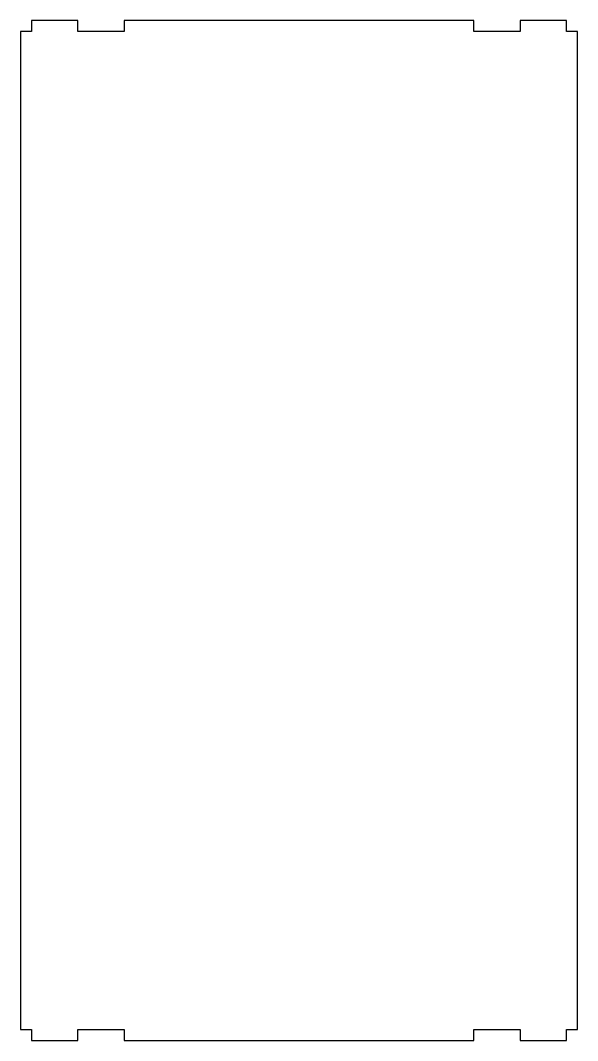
# Model space of a CAD drawing. Header units: millimetres. Extents: x -610 to -305, y 0 to 558.
import ezdxf

# ---------------------------------------------------------------- set-up
doc = ezdxf.new("R2010")
doc.units = ezdxf.units.MM
doc.layers.get('0').update_dxf_attribs({"linetype": 'CONTINUOUS'})

msp = doc.modelspace()

# ---------------------------------------------------------------- linework, layer by layer
msp.add_lwpolyline([(-609.6, 552), (-609.6, 6), (-603.6, 6), (-603.6, 0), (-578.2, 0), (-578.2, 6), (-552.8, 6), (-552.8, 0), (-361.6, 0), (-361.6, 6), (-336.2, 6), (-336.2, 0), (-310.8, 0), (-310.8, 6), (-304.8, 6), (-304.8, 552), (-310.8, 552), (-310.8, 558), (-336.2, 558), (-336.2, 552), (-361.6, 552), (-361.6, 558), (-552.8, 558), (-552.8, 552), (-578.2, 552), (-578.2, 558), (-603.6, 558), (-603.6, 552)], close=True)

doc.saveas('drawing.dxf')
